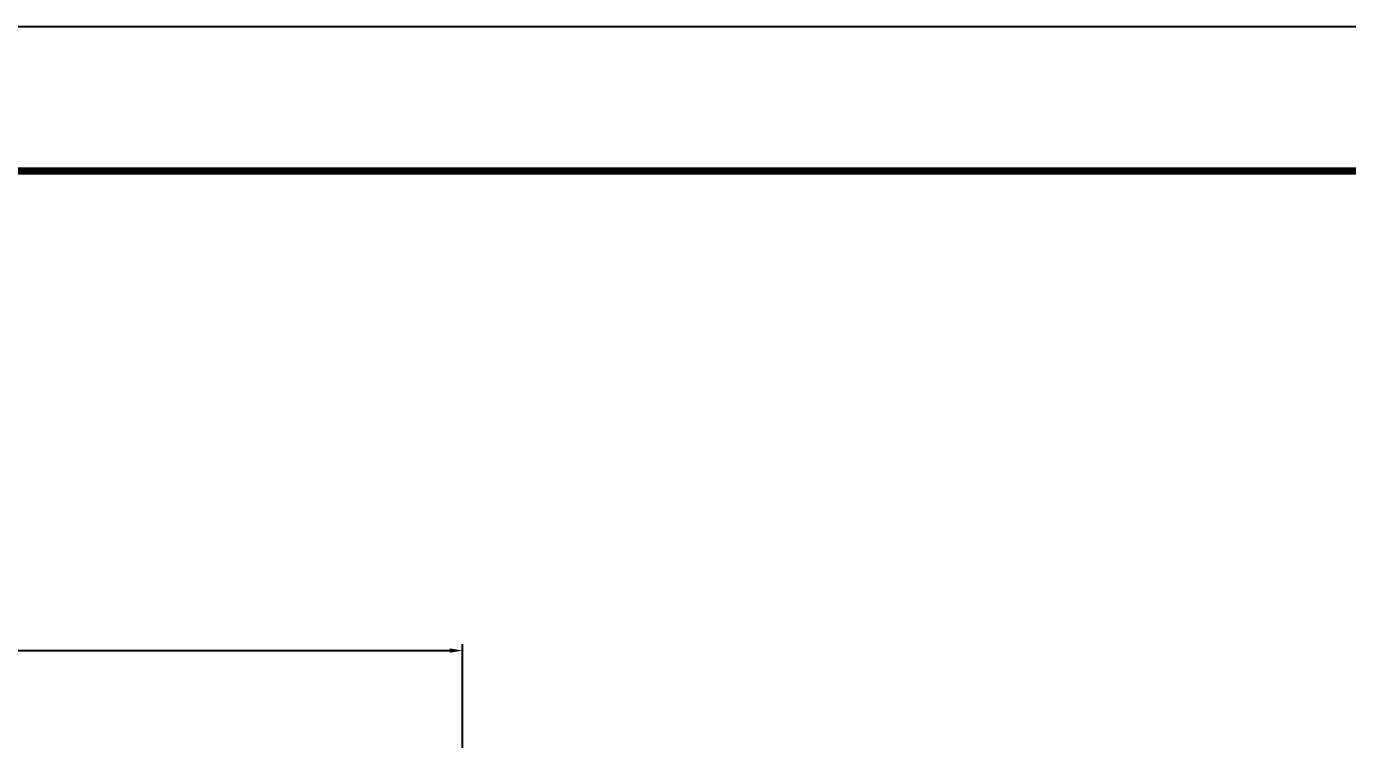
# Model space of a CAD drawing. Header units: millimetres. Extents: x 5461 to 24288, y 4498 to 17811.
# Drawn here: x 10648 to 14740, y 15602 to 17811 of the extents above; entities that cross this region are included whole.
import ezdxf

# ---------------------------------------------------------------- set-up
doc = ezdxf.new("R2010")
doc.units = ezdxf.units.MM
doc.layers.get('Defpoints').update_dxf_attribs({"color": 161})
doc.layers.add('냉각탑_form', color=1, linetype='Continuous')
doc.styles.get("Standard").update_dxf_attribs({"font": 'arial.ttf'})
doc.dimstyles.new('1.40', dxfattribs={"dimscale": 40, "dimtxt": 1, "dimasz": 1, "dimexe": 0.5, "dimexo": 0.5, "dimgap": 0.5, "dimtad": 1, "dimdec": 1, "dimzin": 9, "dimdsep": 46, "dimtxsty": 'Standard', "dimcen": 0, "dimclrd": 2, "dimclre": 2, "dimclrt": 3, "dimadec": 0, "dimazin": 0, "dimtfac": 1, "dimtdec": 1, "dimtmove": 1, "dimatfit": 3, "dimfxl": 1, "dimtolj": 1, "dimtzin": 0, "dimlwd": -1, "dimlwe": -1, "dimarcsym": 0})

# ---------------------------------------------------------------- blocks, each defined once
blk = doc.blocks.new('냉각탑form')
at = {"layer": 'Defpoints'}
blk.add_lwpolyline([(0, 297.073), (420.103, 297.073), (420.103, 0), (0, 0)], close=True, dxfattribs=at)
at = {"layer": '냉각탑_form', "const_width": 0.5}
blk.add_lwpolyline([(10.002, 287.07), (10.002, 10.002), (410.1, 10.002), (410.1, 287.07)], close=True, dxfattribs=at)
blk = doc.blocks.new('*D118')
at = {"color": 2, "transparency": 16777216}
for p, q in [((6999.4, 15461.3), (6999.4, 15897.6)), ((7039.4, 15877.6), (11959.4, 15877.6)), ((11999.4, 15461.3), (11999.4, 15897.6))]:
    blk.add_line(p, q, dxfattribs=at)
for points in [[(7039.4, 15884.3), (7039.4, 15871), (6999.4, 15877.6)], [(11959.4, 15884.3), (11959.4, 15871), (11999.4, 15877.6)]]:
    blk.add_solid(points, dxfattribs=at)
at = {"layer": 'Defpoints', "color": 0, "transparency": 16777216}
for p in [(11999.4, 15877.6), (6999.4, 15441.3), (11999.4, 15441.3)]:
    blk.add_point(p, dxfattribs=at)
at = {"color": 3, "transparency": 16777216, "insert": (9499.4, 15999.7), "char_height": 200, "attachment_point": 5}
blk.add_mtext('\\A1;5000', dxfattribs=at)
blk = doc.blocks.new('_DotSmall')
at = {"color": 0, "linetype": 'ByBlock', "const_width": 0.5}
blk.add_lwpolyline([(-0.0625, 0, 1), (0.0625, 0, 1)], format="xyb", close=True, dxfattribs=at)

msp = doc.modelspace()

# ---------------------------------------------------------------- block references
at = {"layer": '냉각탑_form', "xscale": 44.81496336462379, "yscale": 44.81496336462379, "zscale": 44.81496336462379}
msp.add_blockref('냉각탑form', (5460.79, 4497.92), dxfattribs=at)

# ---------------------------------------------------------------- dimensions: what is measured, and where the dimension line sits
at = {"color": 7}
dim = msp.add_linear_dim(base=(11999.4, 15877.62), p1=(6999.4, 15441.34), p2=(11999.4, 15441.34), dimstyle='1.40', override={"dimtxt": 5, "dimblk1": 'DotSmall', "dimfxl": 1.25}, dxfattribs=at)
dim.commit()
dim.dimension.update_dxf_attribs({"geometry": '*D118', "text_midpoint": (9499.4, 15999.74)})

doc.saveas('drawing.dxf')
